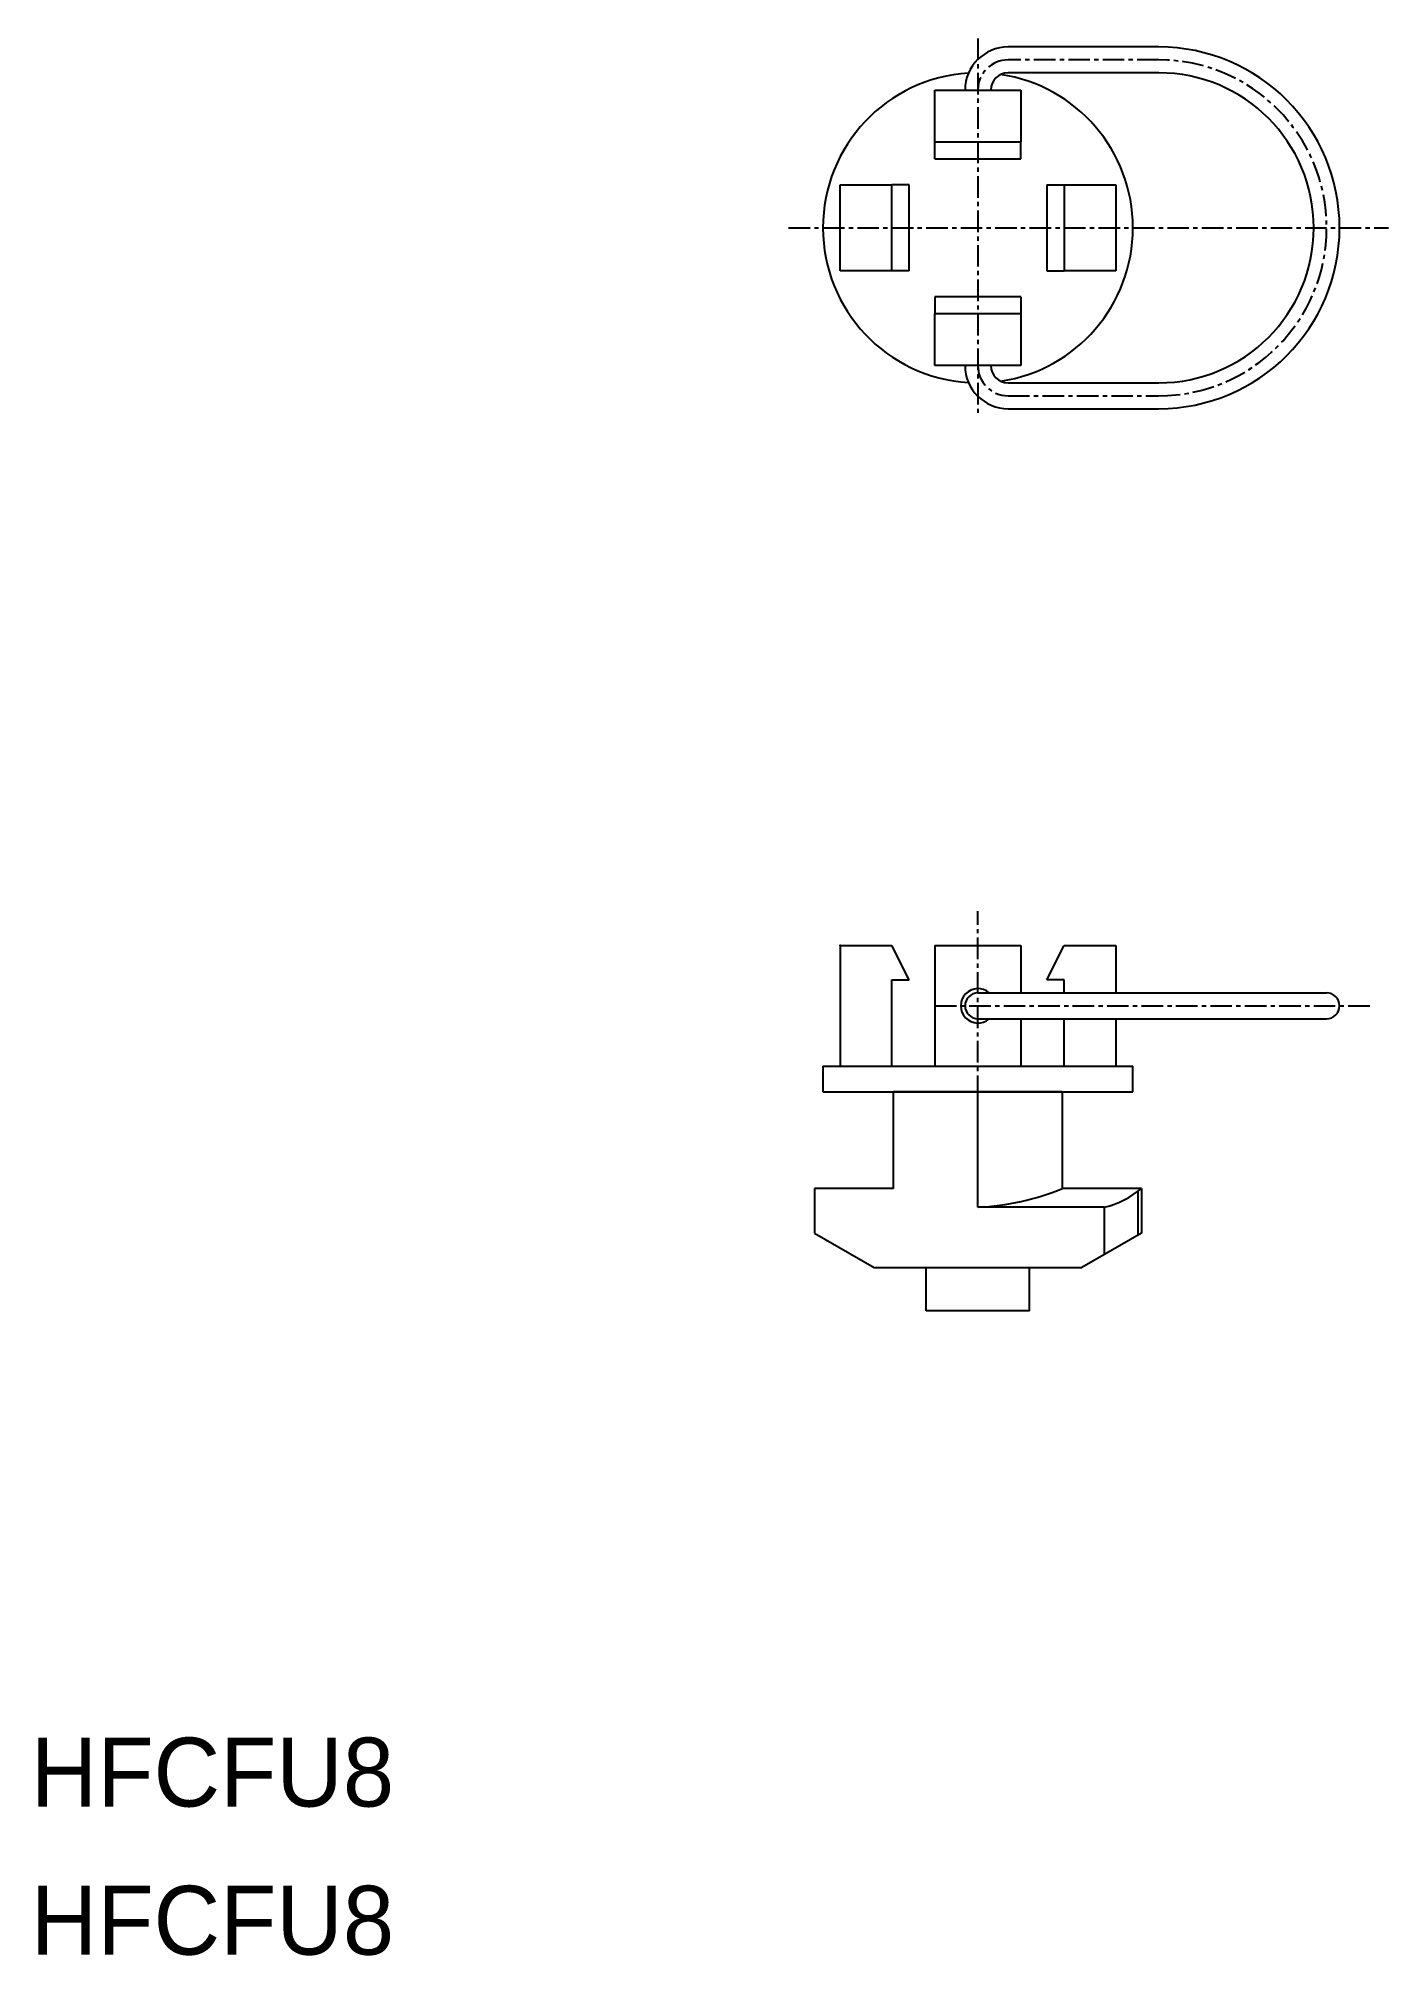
# Model space of a CAD drawing. Extents: x 0 to 79, y 0 to 111.
import ezdxf

# ---------------------------------------------------------------- set-up
doc = ezdxf.new("R2010")
doc.units = 0
doc.linetypes.add('CENTER', pattern=[2, 1.25, -0.25, 0.25, -0.25])
doc.layers.get('0').update_dxf_attribs({"linetype": 'CONTINUOUS'})
doc.layers.add('CENTER', color=1, linetype='CENTER')

msp = doc.modelspace()

# ---------------------------------------------------------------- linework, layer by layer
at = {"color": 7, "linetype": 'CONTINUOUS'}
for p, q in [((65.5, 110.76), (56.75, 110.76)), ((65.5, 109.26), (56.75, 109.26)), ((52.5, 108.26), (57.5, 108.26)), ((52.5, 105.26), (52.5, 108.26)), ((57.5, 108.26), (57.5, 105.26)), ((52.5, 105.26), (57.5, 105.26)), ((52.5, 104.26), (52.5, 105.26)), ((57.5, 104.26), (57.5, 105.26)), ((52.5, 104.26), (57.5, 104.26)), ((47, 97.76), (47, 102.76)), ((47, 102.76), (50, 102.76)), ((50, 97.76), (50, 102.76)), ((51, 102.76), (50, 102.76)), ((51, 97.76), (51, 102.76)), ((59, 102.76), (59, 97.76)), ((59, 102.76), (60, 102.76)), ((60, 102.76), (60, 97.76)), ((60, 102.76), (63, 102.76)), ((63, 102.76), (63, 97.76)), ((50, 97.76), (47, 97.76)), ((51, 97.76), (50, 97.76)), ((59, 97.76), (60, 97.76)), ((63, 97.76), (60, 97.76)), ((57.5, 96.26), (52.5, 96.26)), ((52.5, 96.26), (52.5, 95.26)), ((57.5, 96.26), (57.5, 95.26)), ((57.5, 95.26), (52.5, 95.26)), ((52.5, 92.26), (52.5, 95.26)), ((57.5, 95.26), (57.5, 92.26)), ((57.5, 92.26), (52.5, 92.26)), ((56.75, 91.26), (65.5, 91.26)), ((56.75, 89.76), (65.5, 89.76)), ((47, 58.59), (47, 51.59)), ((47, 58.59), (50, 58.59)), ((51, 56.59), (50, 58.59)), ((52.5, 58.59), (57.5, 58.59)), ((52.5, 58.59), (52.5, 51.59)), ((57.5, 58.59), (57.5, 55.84)), ((59, 56.59), (60, 58.59)), ((60, 58.59), (63, 58.59)), ((63, 58.59), (63, 55.84)), ((50, 51.59), (50, 56.59)), ((50, 56.59), (51, 56.59)), ((55, 55.84), (75.25, 55.84)), ((60, 56.59), (59, 56.59)), ((60, 55.84), (60, 56.59)), ((55, 54.34), (75.25, 54.34)), ((57.5, 54.34), (57.5, 51.59)), ((60, 51.59), (60, 54.34)), ((63, 54.34), (63, 51.59)), ((46, 51.59), (64, 51.59)), ((46, 51.59), (46, 50.09)), ((64, 50.09), (64, 51.59)), ((46, 50.09), (64, 50.09)), ((59.9, 50.09), (50.1, 50.09)), ((50.1, 44.49), (50.1, 50.09)), ((55, 43.4), (55, 50.09)), ((59.9, 50.09), (59.9, 44.49)), ((50.1, 44.49), (45.5, 44.49)), ((45.5, 44.49), (45.5, 41.89)), ((64.5, 44.49), (59.9, 44.49)), ((64.31, 41.78), (64.31, 44.34)), ((64.5, 44.49), (64.5, 41.89)), ((62.35, 43.4), (55, 43.4)), ((62.35, 40.65), (62.35, 43.4)), ((45.5, 41.89), (48.97, 39.89)), ((64.5, 41.89), (61.04, 39.89)), ((48.97, 39.89), (61.04, 39.89)), ((52, 37.39), (52, 39.89)), ((58, 37.39), (58, 39.89)), ((58, 37.39), (52, 37.39))]:
    msp.add_line(p, q, dxfattribs=at)
for centre, radius, start, end in [((56.75, 108.26), 2.5, 90, 180), ((65.5, 100.26), 10.5, 270, 90), ((55, 100.26), 9, 93.4941, 266.5059), ((56.75, 108.26), 1, 90, 180), ((55, 100.26), 9, 278.4322, 81.5678), ((65.5, 100.26), 9, 270, 90), ((56.75, 92.26), 2.5, 180, 270), ((56.75, 92.26), 1, 180, 270), ((55, 55.09), 1, 48.5904, 311.4096), ((55, 55.09), 0.75, 90, 270), ((75.25, 55.09), 0.75, 270, 90), ((54.2, 58.57), 15.2, 273.0481, 292.063), ((61.01, 48.72), 5.49, 284.1928, 309.5968)]:
    msp.add_arc(centre, radius, start, end, dxfattribs=at)
msp.add_point((47, 58.59), dxfattribs=at)
at = {"layer": 'CENTER', "color": 1, "linetype": 'CENTER'}
for p, q in [((55, 111.26), (55, 89.26)), ((65.5, 110.01), (56.75, 110.01)), ((44, 100.26), (78.85, 100.26)), ((56.75, 90.51), (65.5, 90.51)), ((55, 47.8), (55, 60.59)), ((52.5, 55.09), (78, 55.09))]:
    msp.add_line(p, q, dxfattribs=at)
for centre, radius, start, end in [((56.75, 108.26), 1.75, 90, 180), ((65.5, 100.26), 9.75, 270, 90), ((56.75, 92.26), 1.75, 180, 270)]:
    msp.add_arc(centre, radius, start, end, dxfattribs=at)

# ---------------------------------------------------------------- texts
at = {"color": 7, "linetype": 'CONTINUOUS'}
for p in [(0, 8.6), (0, 0)]:
    msp.add_text('HFCFU8', height=4, dxfattribs=at).set_placement(p)

doc.saveas('drawing.dxf')
